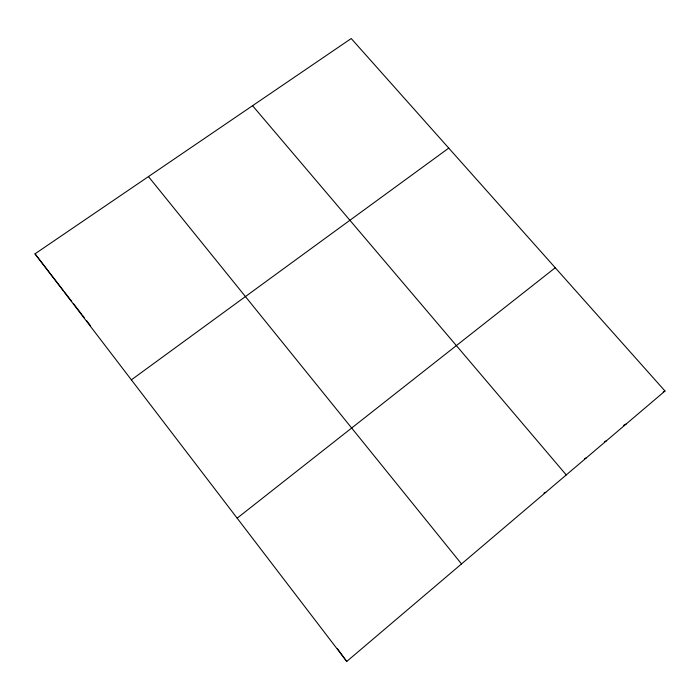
<?xml version="1.0" encoding="UTF-8"?>
<svg xmlns="http://www.w3.org/2000/svg" width="700" height="700" viewBox="0 0 700 700"><rect width="100%" height="100%" fill="white"/><g stroke="black" fill="none" stroke-linecap="round" stroke-linejoin="round"><path stroke-width="1.05" d="M346.736 661.465L665 391.029L351.216 38.535L35 253.838L346.736 661.465L337.356 648.567M237.151 518.166L555.258 267.75M131.373 379.855L448.752 148.111M663.224 392.009L665 391.029M623.298 425.504L626.185 424.007M604.625 441.691L606.445 440.79M584.561 458.666L586.469 457.765M543.944 493.08L545.799 492.319M252.569 105.7L566.256 474.941M148.461 176.584L461.519 563.938M35 253.838L63.184 290.325M64.435 291.953L71.689 301.35M73.614 303.835L81.585 314.16M82.233 315L84.192 317.537M86.774 320.88L90.519 325.727"/></g></svg>
